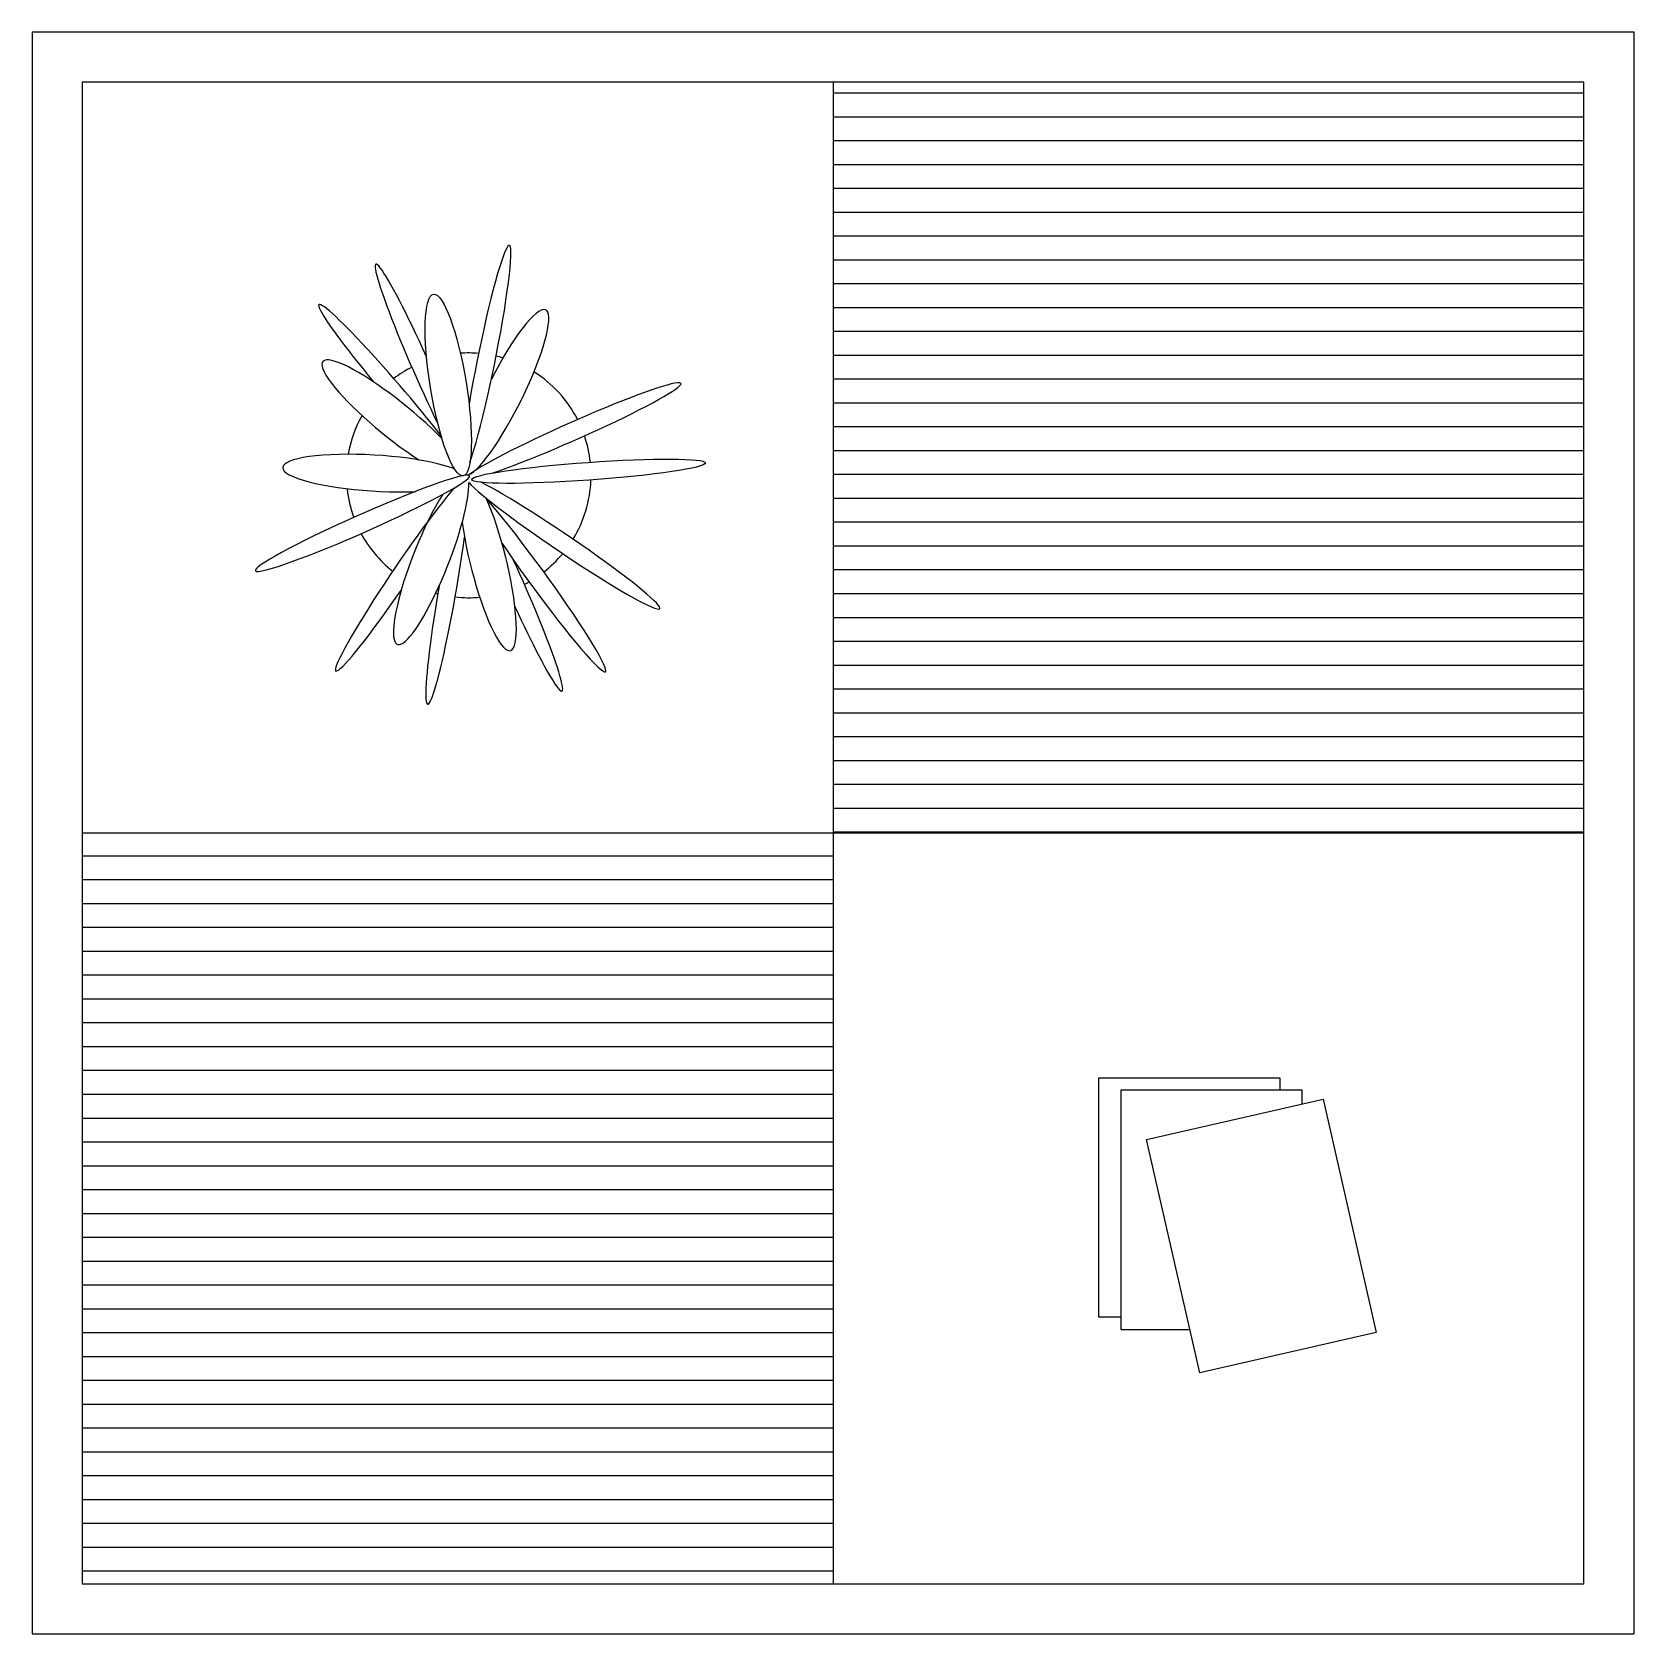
# Model space of a CAD drawing. Header units: millimetres. Extents: x -868.21 to -866.61, y 2624.07 to 2625.67.
import ezdxf

# ---------------------------------------------------------------- set-up
doc = ezdxf.new("R2010")
doc.units = ezdxf.units.MM
doc.header["$LTSCALE"] = 10
doc.layers.add('Móveis_mesas', color=2, linetype='Continuous')

msp = doc.modelspace()

# ---------------------------------------------------------------- hatches: boundary and pattern name
at = {"layer": 'Móveis_mesas'}
h = msp.add_hatch(dxfattribs=at)
h.set_pattern_fill('ANSI31,_O', color=1, scale=0.0075, angle=135)
h.set_pattern_definition([(180, (119.124857, 22.30676), (-5e-18, -0.0238125), [])])
h.paths.add_polyline_path([(-866.6558, 2625.6191), (-867.4058, 2625.6191), (-867.4058, 2624.8691), (-866.6558, 2624.8691)])
h.paths.add_polyline_path([(-867.4058, 2624.8691), (-868.1558, 2624.8691), (-868.1558, 2624.1191), (-867.4058, 2624.1191)])

# ---------------------------------------------------------------- linework, layer by layer
at = {"layer": 'Móveis_mesas', "color": 1}
for p, q in [((-867.4058, 2625.6191), (-867.4058, 2624.1191)), ((-868.1558, 2624.8691), (-866.6558, 2624.8691))]:
    msp.add_line(p, q, dxfattribs=at)
at = {"layer": 'Móveis_mesas'}
msp.add_lwpolyline([(-868.2058, 2624.0691), (-866.6058, 2624.0691), (-866.6058, 2625.6691), (-868.2058, 2625.6691)], close=True, dxfattribs=at)
at = {"layer": 'Móveis_mesas', "color": 1}
msp.add_lwpolyline([(-868.1558, 2624.1191), (-866.6558, 2624.1191), (-866.6558, 2625.6191), (-868.1558, 2625.6191)], close=True, dxfattribs=at)
for points in [[(-867.1183, 2624.3854), (-867.1404, 2624.3854), (-867.1404, 2624.6245), (-866.9594, 2624.6245), (-866.9594, 2624.6121)], [(-866.9374, 2624.5985), (-866.9374, 2624.6121), (-867.1183, 2624.6121), (-867.1183, 2624.373), (-867.0495, 2624.373)], [(-866.8632, 2624.3702), (-867.0396, 2624.3299), (-867.0928, 2624.563), (-866.9164, 2624.6032), (-866.8632, 2624.3702)]]:
    msp.add_lwpolyline(points, dxfattribs=at)
for start, end in [(85.3708, 93.8994), (73.7231, 77.0476), (117.7632, 127.7156), (27.1063, 57.7605), (150.715, 170.1134), (6.1578, 18.7997), (328.4909, 357.8295), (186.3016, 200.1504), (208.4657, 231.578), (307.8532, 320.1749), (297.0707, 299.522), (254.3836, 255.3456), (263.6574, 275.1701)]:
    msp.add_arc((-867.7697, 2625.2263), 0.1222, start, end, dxfattribs=at)
for centre, major_axis, ratio, start_param, end_param in [((-867.7522, 2625.3413), (0.0231, 0.1147), 0.075778, 3.632777, 8.2616), ((-867.8151, 2625.3303), (-0.0474, 0.107), 0.075778, -1.469592, 2.046763), ((-867.8432, 2625.3079), (-0.0761, 0.0889), 0.075778, 4.15617, 7.657719), ((-867.7335, 2625.3091), (0.0407, 0.0824), 0.195692, 3.354294, 7.791596), ((-867.8441, 2625.282), (-0.0714, 0.0579), 0.195692, 4.150862, 8.364474), ((-867.6647, 2625.2707), (0.107, 0.0474), 0.075778, 3.82251, 9.198289), ((-867.8637, 2625.2285), (-0.0917, 0.0056), 0.195692, 3.669806, 8.323414), ((-867.8758, 2625.1784), (0.107, 0.0474), 0.075778, 0.337878, 6.578662), ((-867.8073, 2625.143), (0.0337, 0.0855), 0.195692, 0.805737, 5.881217), ((-867.6757, 2625.1587), (-0.0969, 0.0656), 0.075778, 0.301586, 5.769183), ((-867.8368, 2625.1278), (0.0656, 0.0969), 0.075778, 0.535068, 4.598346), ((-867.7503, 2625.1404), (-0.0222, 0.0892), 0.195692, 1.074213, 5.448993), ((-867.702, 2625.1248), (-0.0689, 0.0946), 0.075778, 1.154707, 5.667664), ((-867.7908, 2625.1129), (0.0199, 0.1153), 0.075778, 1.55948, 5.190087), ((-867.7239, 2625.1177), (-0.0474, 0.107), 0.075778, 1.747154, 4.904199)]:
    msp.add_ellipse(centre, major_axis=major_axis, ratio=ratio, start_param=start_param, end_param=end_param, dxfattribs=at)
for centre, major_axis, ratio in [((-867.7901, 2625.3165), (-0.0148, 0.0907), 0.195692), ((-867.6499, 2625.2304), (0.1167, 0.0083), 0.075778)]:
    msp.add_ellipse(centre, major_axis=major_axis, ratio=ratio, dxfattribs=at)

doc.saveas('drawing.dxf')
